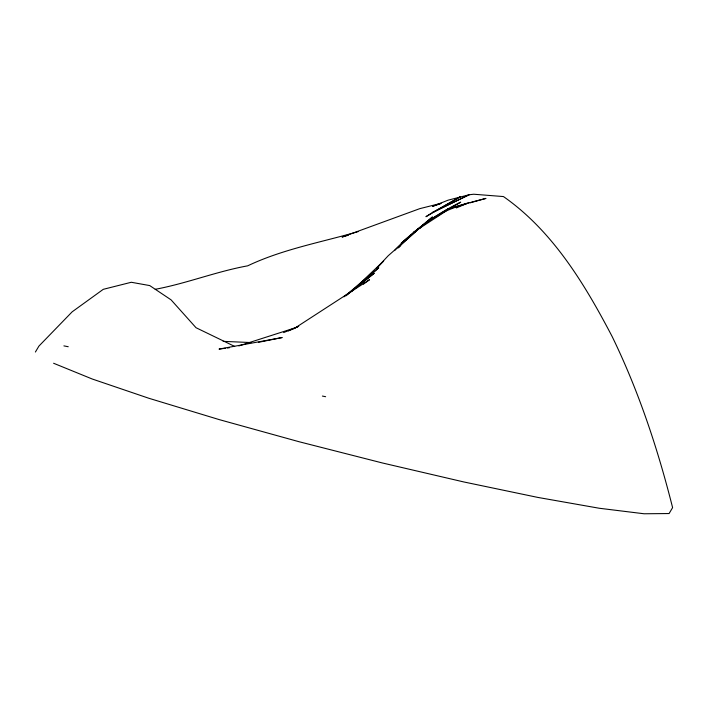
<?xml version="1.0" encoding="UTF-8"?>
<svg xmlns="http://www.w3.org/2000/svg" width="708" height="708" viewBox="0 0 708 708"><rect width="100%" height="100%" fill="white"/><g stroke="black" fill="none" stroke-linecap="round" stroke-linejoin="round"><path stroke-width="1.06" d="M35.4 352.026L38.913 346.106L72.154 311.83L103.279 289.324L131.29 282.271L149.733 285.581L171.079 299.856L196.019 327.716L234.684 346.433M376.93 267.801L388.232 255.73L418.782 228.808L397.834 247.8M376.913 268.102L383.683 260.951L352.071 290.891M398.471 247.818L400.746 245.543M394.542 250.632C413.127 230.171 435.995 214.356 460.696 202.161L451.182 207.727M360.664 283.811L363.956 280.899M365.602 279.439L378.771 267.766L344 296.829M412.1 234.056L401.215 243.233L411.348 234.711M413.773 232.64L432.455 216.958L413.879 232.578M427.871 221.799C444.536 208.904 465.837 203.515 485.971 198.408L470.147 202.815M345.893 295.847L374.24 273.261L345.858 295.528M416.791 230.286L432.084 218.259L439.155 215.259M363.363 284.209L369.541 279.687L294.36 328.45L288.236 330.955M419.463 228.463L421.251 227.25M443.535 212.037L447.996 208.993L468.448 202.807L456.324 207.957M413.26 232.41L446.075 211.037M436.739 215.878L425.49 222.754L431.199 219.418M438.615 214.728L447.996 208.993L465.926 203.993M433.101 218.303L435.96 216.63M438.81 214.966L444.518 211.621M297.201 327.193L238.826 345.92M283.651 332.592L298.714 326.335M440.464 203.762L432.544 206.355L448.031 200.187L469.13 194.762L473.723 194.231L503.459 196.567C552.736 231.029 584.72 284.138 612.11 336.459C638.669 391.028 657.82 448.854 672.6 507.627L669.087 513.548L644.103 513.769L599.34 508.264L537.868 497.423L463.855 481.962L382.364 462.961L298.944 441.695L219.268 419.623L148.777 398.241L92.27 379.019L53.596 363.257M348.38 235.215L342.114 237.047L419.791 208.648L441.217 203.276M358.46 231.534C321.388 242.304 282.713 249.154 247.703 265.827C216.285 271.536 186.549 283.474 155.22 289.306M258.393 342.336L282.191 337.539L219.02 349.088L225.268 348.274M227.348 348L229.427 347.725M223.144 341.353L251.437 342.575M63.897 345.885L68.225 346.725M322.388 396.064L325.636 396.701M432.783 212.338L425.933 216.692L460.395 196.691L432.783 212.338L469.13 194.762L432.783 212.338"/></g></svg>
